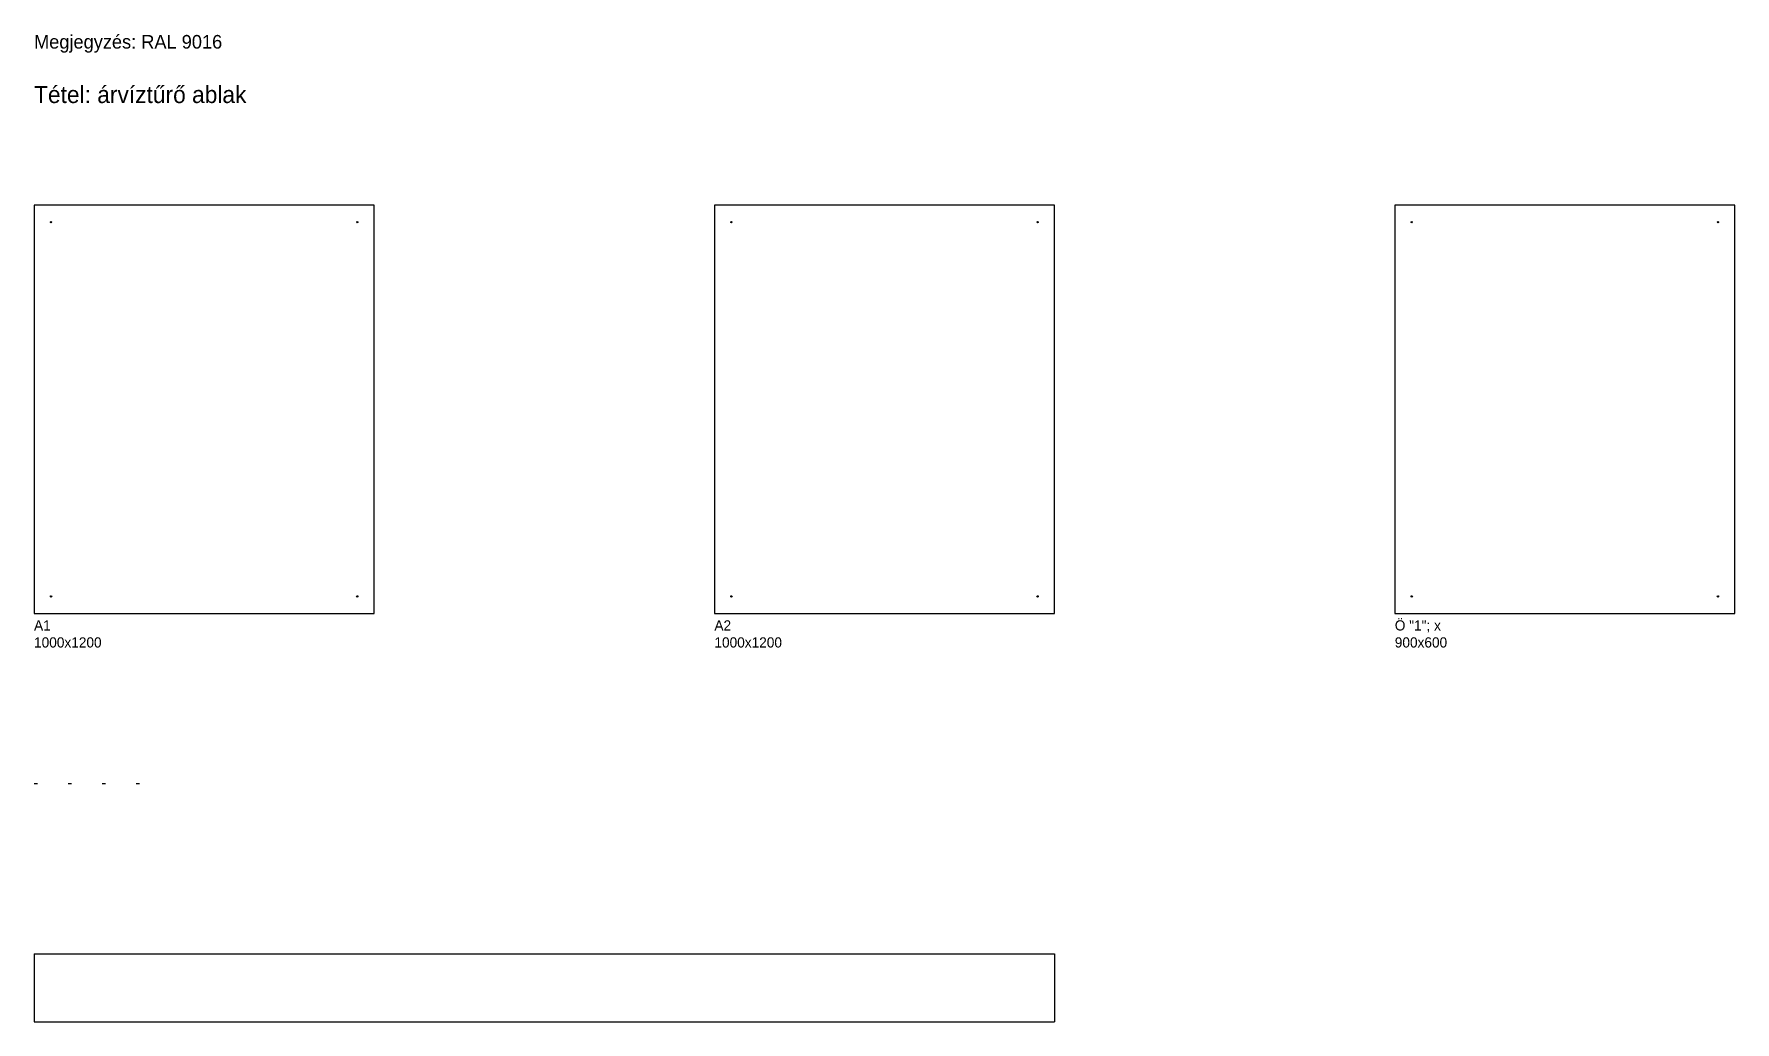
# Model space of a CAD drawing. Header units: millimetres. Extents: x 0 to 5000, y -1200 to 1703.
import ezdxf

# ---------------------------------------------------------------- set-up
doc = ezdxf.new("R2010")
doc.units = ezdxf.units.MM
doc.layers.add('PROFIL', color=1, linetype='Continuous')
doc.layers.add('SZOVEG', color=3, linetype='Continuous')
doc.styles.add('OpenSansCondensed-Light', font='OpenSansCondensed-Light.ttf')
doc.dimstyles.new('EZDXF', dxfattribs={"dimtxt": 0.25, "dimasz": 0.175, "dimexe": 0.375, "dimexo": 0.125, "dimgap": 0.1, "dimtad": 1, "dimlfac": 100, "dimzin": 12, "dimdsep": 46, "dimtxsty": 'OpenSansCondensed-Light', "dimblk": 'ARCHTICK', "dimcen": 2.5, "dimazin": 3, "dimtfac": 0.5, "dimtmove": 2, "dimatfit": 3})

# ---------------------------------------------------------------- blocks, each defined once
blk = doc.blocks.new('CSAVAR')
blk.add_circle((0, 0), 2)
blk = doc.blocks.new('ABLAK')
at = {"layer": 'PROFIL'}
blk.add_lwpolyline([(0, 0), (1000, 0), (1000, 1200), (0, 1200)], close=True, dxfattribs=at)
for p in [(50, 1150), (950, 1150), (50, 50), (950, 50)]:
    blk.add_blockref('CSAVAR', p)
for tag, p in [('POZ', (0, -50)), ('MERET', (0, -100))]:
    blk.add_attdef(tag, p, '', height=30)
blk = doc.blocks.new('1234567_2')
blk.add_line((0, 0), (10, 0))
blk = doc.blocks.new('1234567_13')
blk.add_line((0, 0), (10, 0))
blk = doc.blocks.new('7654321')
blk.add_line((0, 0), (10, 0))
blk = doc.blocks.new('_ARCHTICK')
at = {"color": 0, "linetype": 'BYBLOCK', "const_width": 0.15}
blk.add_lwpolyline([(-0.5, -0.5), (0.5, 0.5)], dxfattribs=at)

msp = doc.modelspace()

# ---------------------------------------------------------------- linework, layer by layer
at = {"layer": 'PROFIL'}
msp.add_line((0, -1000), (3000, -1000), dxfattribs=at)

# ---------------------------------------------------------------- block references
for p, values in [((0, 0), {'POZ': 'A1', 'MERET': '1000x1200'}), ((2000, 0), {'POZ': 'A2', 'MERET': '1000x1200'}), ((4000, 0), {'POZ': 'Ö "1"; x', 'MERET': '900x600'})]:
    msp.add_blockref('ABLAK', p).add_auto_attribs(values)
for name, p in [('1234567_2', (0, -500)), ('1234567_2', (100, -500)), ('1234567_13', (200, -500)), ('7654321', (300, -500))]:
    msp.add_blockref(name, p)

# ---------------------------------------------------------------- texts
at = {"layer": 'SZOVEG'}
msp.add_text('Tétel: árvíztűrő ablak', height=50, dxfattribs=at).set_placement((0, 1500))
at = {"layer": 'SZOVEG', "insert": (0, 1700), "char_height": 40, "attachment_point": 1}
msp.add_mtext('Megjegyzés: RAL 9016', dxfattribs=at)

# ---------------------------------------------------------------- dimensions: what is measured, and where the dimension line sits
msp.add_linear_dim(base=(0, -1200), p1=(0, -1000), p2=(3000, -1000), dimstyle='EZDXF').render()

doc.saveas('drawing.dxf')
